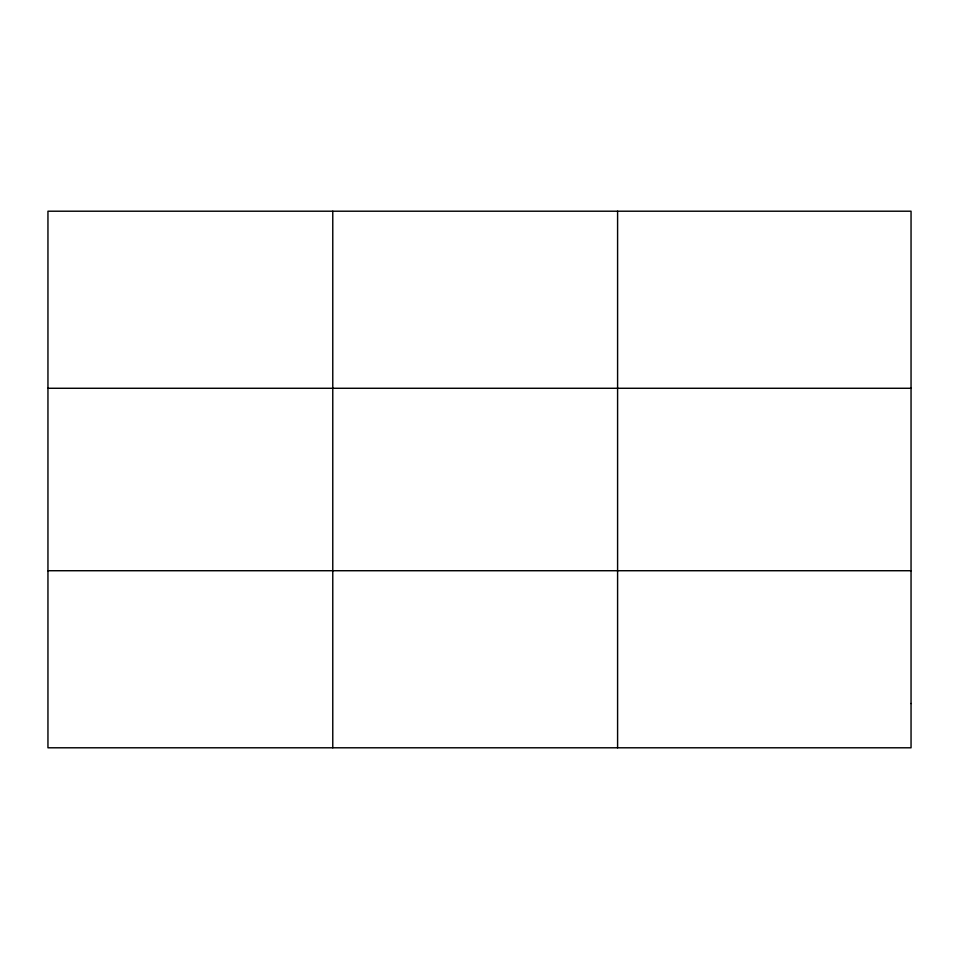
<?xml version="1.0" encoding="UTF-8"?>
<svg xmlns="http://www.w3.org/2000/svg" width="959" height="959" viewBox="0 0 959 959"><rect width="100%" height="100%" fill="white"/><g stroke="black" fill="none" stroke-linecap="round" stroke-linejoin="round"><path stroke-width="1.44" d="M332.773 747.792L332.773 211.208M617.596 747.792L617.596 211.208M47.95 388.275L911.05 388.275M47.95 570.725L911.05 570.725M911.05 703.522L911.05 747.792L47.95 747.792L47.95 211.208L911.05 211.208L911.05 703.522"/></g></svg>
